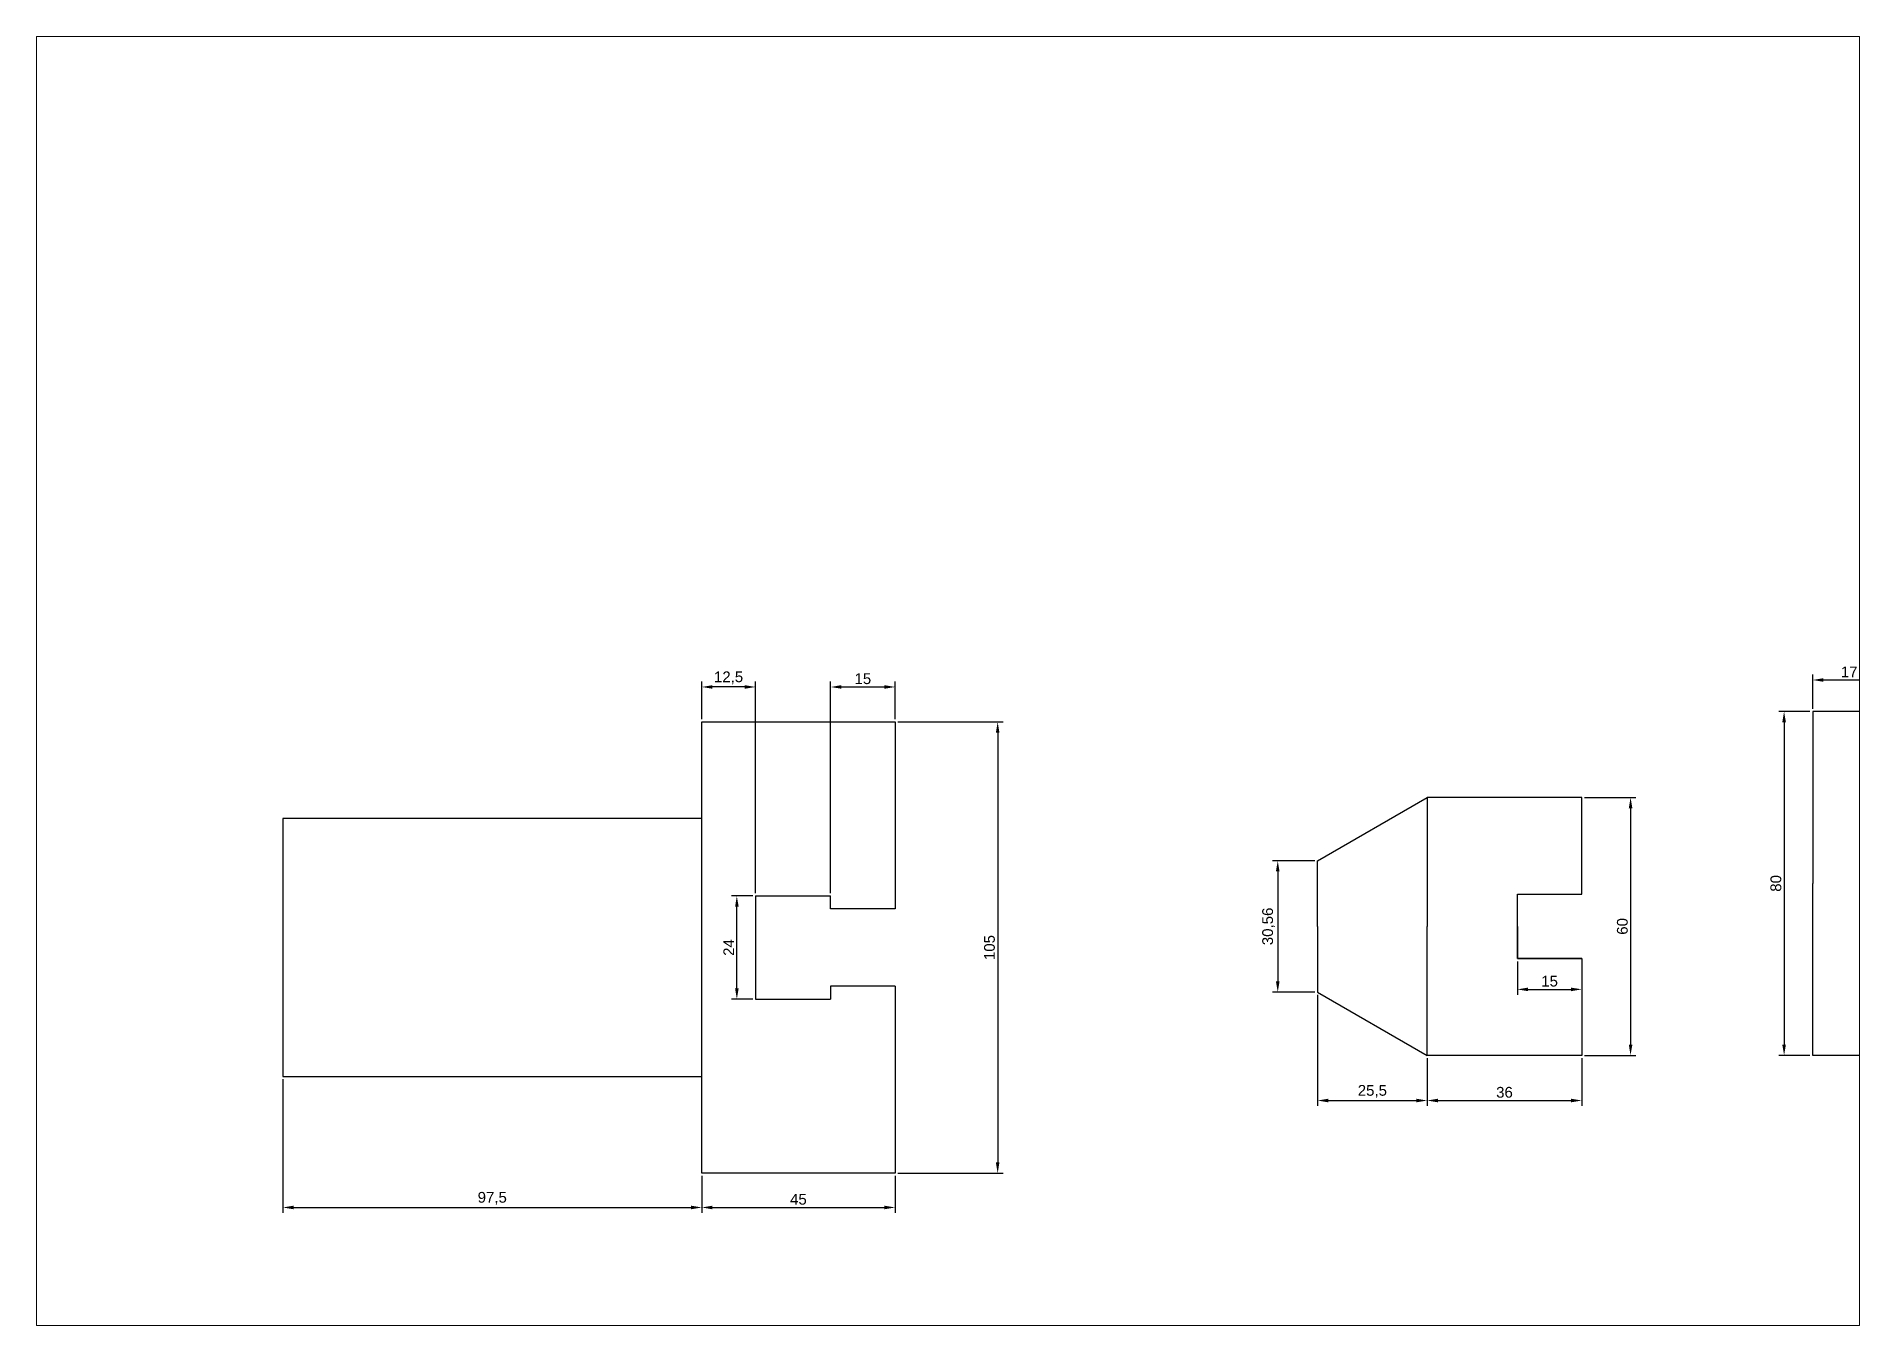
# Paper-space layout 'Presentación3' of a CAD drawing. Header units: millimetres. Extents: x 30 to 267, y 21 to 189.
# The model-space entities are those that its viewports show. They can reach past a viewport. Long polylines and large blocks are cut down to what shows.
import ezdxf

# ---------------------------------------------------------------- set-up
doc = ezdxf.new("R2010")
doc.units = ezdxf.units.MM
doc.layers.add('Cota', color=3, linetype='Continuous')
doc.layers.add('Figura', color=7, linetype='Continuous')
doc.styles.get("Standard").update_dxf_attribs({"font": 'arial.ttf'})
doc.dimstyles.new('ISO-25', dxfattribs={"dimtxt": 2.5, "dimasz": 2.5, "dimexe": 1.25, "dimexo": 0.625, "dimtad": 1, "dimtxsty": 'Standard', "dimcen": 2.5, "dimadec": 0, "dimazin": 0, "dimtfac": 1, "dimtmove": 0, "dimatfit": 3, "dimfxl": 1, "dimarcsym": 0})

# ---------------------------------------------------------------- blocks, each defined once
blk = doc.blocks.new('*D6')
at = {"layer": 'Cota', "color": 0, "lineweight": -2, "transparency": 16777216}
for p, q in [((198.31, 138.98), (222.81, 138.98)), ((221.56, 136.48), (221.56, 36.48)), ((198.31, 33.98), (222.81, 33.98))]:
    blk.add_line(p, q, dxfattribs=at)
at = {"layer": 'Cota', "color": 0, "transparency": 16777216}
for points in [[(221.14, 136.48), (221.97, 136.48), (221.56, 138.98)], [(221.14, 36.48), (221.97, 36.48), (221.56, 33.98)]]:
    blk.add_solid(points, dxfattribs=at)
at = {"layer": 'Defpoints', "color": 0, "transparency": 16777216}
for p in [(197.69, 138.98), (197.69, 33.98), (221.56, 33.98)]:
    blk.add_point(p, dxfattribs=at)
at = {"layer": 'Cota', "color": 0, "transparency": 16777216, "insert": (219.66, 86.48), "char_height": 2.5, "attachment_point": 5, "rotation": 90}
blk.add_mtext('105', dxfattribs=at)
blk = doc.blocks.new('*D7')
at = {"layer": 'Cota', "color": 0, "lineweight": -2, "transparency": 16777216}
for p, q in [((182.69, 99.11), (182.69, 148.35)), ((185.19, 147.1), (195.19, 147.1)), ((197.69, 139.61), (197.69, 148.35))]:
    blk.add_line(p, q, dxfattribs=at)
at = {"layer": 'Cota', "color": 0, "transparency": 16777216}
for points in [[(185.19, 147.52), (185.19, 146.69), (182.69, 147.1)], [(195.19, 147.52), (195.19, 146.69), (197.69, 147.1)]]:
    blk.add_solid(points, dxfattribs=at)
at = {"layer": 'Defpoints', "color": 0, "transparency": 16777216}
for p in [(197.69, 147.1), (197.69, 138.98), (182.69, 98.48)]:
    blk.add_point(p, dxfattribs=at)
at = {"layer": 'Cota', "color": 0, "transparency": 16777216, "insert": (190.19, 149.01), "char_height": 2.5, "attachment_point": 5}
blk.add_mtext('15', dxfattribs=at)
blk = doc.blocks.new('*D8')
at = {"layer": 'Cota', "color": 0, "lineweight": -2, "transparency": 16777216}
for p, q in [((152.69, 139.61), (152.69, 148.35)), ((162.69, 147.1), (155.19, 147.1)), ((165.19, 99.11), (165.19, 148.35))]:
    blk.add_line(p, q, dxfattribs=at)
at = {"layer": 'Cota', "color": 0, "transparency": 16777216}
for points in [[(155.19, 147.52), (155.19, 146.69), (152.69, 147.1)], [(162.69, 147.52), (162.69, 146.69), (165.19, 147.1)]]:
    blk.add_solid(points, dxfattribs=at)
at = {"layer": 'Defpoints', "color": 0, "transparency": 16777216}
for p in [(152.69, 147.1), (152.69, 138.98), (165.19, 98.48)]:
    blk.add_point(p, dxfattribs=at)
at = {"layer": 'Cota', "color": 0, "transparency": 16777216, "insert": (158.94, 149.23), "char_height": 2.5, "attachment_point": 5}
blk.add_mtext('12,5', dxfattribs=at)
blk = doc.blocks.new('*D9')
at = {"layer": 'Cota', "color": 0, "lineweight": -2, "transparency": 16777216}
for p, q in [((164.56, 98.48), (159.61, 98.48)), ((160.86, 76.98), (160.86, 95.98)), ((164.56, 74.48), (159.61, 74.48))]:
    blk.add_line(p, q, dxfattribs=at)
at = {"layer": 'Cota', "color": 0, "transparency": 16777216}
for points in [[(160.45, 95.98), (161.28, 95.98), (160.86, 98.48)], [(160.45, 76.98), (161.28, 76.98), (160.86, 74.48)]]:
    blk.add_solid(points, dxfattribs=at)
at = {"layer": 'Defpoints', "color": 0, "transparency": 16777216}
for p in [(160.86, 98.48), (165.19, 98.48), (165.19, 74.48)]:
    blk.add_point(p, dxfattribs=at)
at = {"layer": 'Cota', "color": 0, "transparency": 16777216, "insert": (158.98, 86.48), "char_height": 2.5, "attachment_point": 5, "rotation": 90}
blk.add_mtext('24', dxfattribs=at)
blk = doc.blocks.new('*D10')
at = {"layer": 'Cota', "color": 0, "lineweight": -2, "transparency": 16777216}
for p, q in [((152.69, 33.36), (152.69, 24.76)), ((197.69, 33.36), (197.69, 24.76)), ((155.19, 26.01), (195.19, 26.01))]:
    blk.add_line(p, q, dxfattribs=at)
at = {"layer": 'Cota', "color": 0, "transparency": 16777216}
for points in [[(155.19, 26.43), (155.19, 25.59), (152.69, 26.01)], [(195.19, 26.43), (195.19, 25.59), (197.69, 26.01)]]:
    blk.add_solid(points, dxfattribs=at)
at = {"layer": 'Defpoints', "color": 0, "transparency": 16777216}
for p in [(152.69, 33.98), (197.69, 33.98), (197.69, 26.01)]:
    blk.add_point(p, dxfattribs=at)
at = {"layer": 'Cota', "color": 0, "transparency": 16777216, "insert": (175.19, 27.91), "char_height": 2.5, "attachment_point": 5}
blk.add_mtext('45', dxfattribs=at)
blk = doc.blocks.new('*D11')
at = {"layer": 'Cota', "color": 0, "lineweight": -2, "transparency": 16777216}
for p, q in [((55.19, 55.86), (55.19, 24.76)), ((152.69, 33.36), (152.69, 24.76)), ((57.69, 26.01), (150.19, 26.01))]:
    blk.add_line(p, q, dxfattribs=at)
at = {"layer": 'Cota', "color": 0, "transparency": 16777216}
for points in [[(57.69, 26.43), (57.69, 25.59), (55.19, 26.01)], [(150.19, 26.43), (150.19, 25.59), (152.69, 26.01)]]:
    blk.add_solid(points, dxfattribs=at)
at = {"layer": 'Defpoints', "color": 0, "transparency": 16777216}
for p in [(55.19, 56.48), (152.69, 33.98), (152.69, 26.01)]:
    blk.add_point(p, dxfattribs=at)
at = {"layer": 'Cota', "color": 0, "transparency": 16777216, "insert": (103.94, 28.14), "char_height": 2.5, "attachment_point": 5}
blk.add_mtext('97,5', dxfattribs=at)
blk = doc.blocks.new('*D12')
at = {"layer": 'Cota', "color": 0, "lineweight": -2, "transparency": 16777216}
for p, q in [((358.14, 121.4), (370.1, 121.4)), ((368.85, 118.9), (368.85, 63.9)), ((358.14, 61.4), (370.1, 61.4))]:
    blk.add_line(p, q, dxfattribs=at)
at = {"layer": 'Cota', "color": 0, "transparency": 16777216}
for points in [[(368.44, 118.9), (369.27, 118.9), (368.85, 121.4)], [(368.44, 63.9), (369.27, 63.9), (368.85, 61.4)]]:
    blk.add_solid(points, dxfattribs=at)
at = {"layer": 'Defpoints', "color": 0, "transparency": 16777216}
for p in [(357.51, 121.4), (357.51, 61.4), (368.85, 61.4)]:
    blk.add_point(p, dxfattribs=at)
at = {"layer": 'Cota', "color": 0, "transparency": 16777216, "insert": (366.95, 91.4), "char_height": 2.5, "attachment_point": 5, "rotation": 90}
blk.add_mtext('60', dxfattribs=at)
blk = doc.blocks.new('*D13')
at = {"layer": 'Cota', "color": 0, "lineweight": -2, "transparency": 16777216}
for p, q in [((342.51, 83.27), (342.51, 75.5)), ((357.51, 83.27), (357.51, 75.5)), ((345.01, 76.75), (355.01, 76.75))]:
    blk.add_line(p, q, dxfattribs=at)
at = {"layer": 'Cota', "color": 0, "transparency": 16777216}
for points in [[(345.01, 77.16), (345.01, 76.33), (342.51, 76.75)], [(355.01, 77.16), (355.01, 76.33), (357.51, 76.75)]]:
    blk.add_solid(points, dxfattribs=at)
at = {"layer": 'Defpoints', "color": 0, "transparency": 16777216}
for p in [(342.51, 83.9), (357.51, 83.9), (357.51, 76.75)]:
    blk.add_point(p, dxfattribs=at)
at = {"layer": 'Cota', "color": 0, "transparency": 16777216, "insert": (350.01, 78.65), "char_height": 2.5, "attachment_point": 5}
blk.add_mtext('15', dxfattribs=at)
blk = doc.blocks.new('*D14')
at = {"layer": 'Cota', "color": 0, "lineweight": -2, "transparency": 16777216}
for p, q in [((321.51, 60.77), (321.51, 49.64)), ((357.51, 60.77), (357.51, 49.64)), ((324.01, 50.89), (355.01, 50.89))]:
    blk.add_line(p, q, dxfattribs=at)
at = {"layer": 'Cota', "color": 0, "transparency": 16777216}
for points in [[(324.01, 51.31), (324.01, 50.47), (321.51, 50.89)], [(355.01, 51.31), (355.01, 50.47), (357.51, 50.89)]]:
    blk.add_solid(points, dxfattribs=at)
at = {"layer": 'Defpoints', "color": 0, "transparency": 16777216}
for p in [(321.51, 61.4), (357.51, 61.4), (357.51, 50.89)]:
    blk.add_point(p, dxfattribs=at)
at = {"layer": 'Cota', "color": 0, "transparency": 16777216, "insert": (339.51, 52.79), "char_height": 2.5, "attachment_point": 5}
blk.add_mtext('36', dxfattribs=at)
blk = doc.blocks.new('*D15')
at = {"layer": 'Cota', "color": 0, "lineweight": -2, "transparency": 16777216}
for p, q in [((296.01, 75.49), (296.01, 49.64)), ((321.51, 60.77), (321.51, 49.64)), ((298.51, 50.89), (319.01, 50.89))]:
    blk.add_line(p, q, dxfattribs=at)
at = {"layer": 'Cota', "color": 0, "transparency": 16777216}
for points in [[(298.51, 51.31), (298.51, 50.47), (296.01, 50.89)], [(319.01, 51.31), (319.01, 50.47), (321.51, 50.89)]]:
    blk.add_solid(points, dxfattribs=at)
at = {"layer": 'Defpoints', "color": 0, "transparency": 16777216}
for p in [(296.01, 76.12), (321.51, 61.4), (321.51, 50.89)]:
    blk.add_point(p, dxfattribs=at)
at = {"layer": 'Cota', "color": 0, "transparency": 16777216, "insert": (308.76, 53.02), "char_height": 2.5, "attachment_point": 5}
blk.add_mtext('25,5', dxfattribs=at)
blk = doc.blocks.new('*D16')
at = {"layer": 'Cota', "color": 0, "lineweight": -2, "transparency": 16777216}
for p, q in [((295.39, 106.68), (285.49, 106.68)), ((286.74, 104.18), (286.74, 78.62)), ((295.39, 76.12), (285.49, 76.12))]:
    blk.add_line(p, q, dxfattribs=at)
at = {"layer": 'Cota', "color": 0, "transparency": 16777216}
for points in [[(286.32, 104.18), (287.16, 104.18), (286.74, 106.68)], [(286.32, 78.62), (287.16, 78.62), (286.74, 76.12)]]:
    blk.add_solid(points, dxfattribs=at)
at = {"layer": 'Defpoints', "color": 0, "transparency": 16777216}
for p in [(296.01, 106.68), (286.74, 76.12), (296.01, 76.12)]:
    blk.add_point(p, dxfattribs=at)
at = {"layer": 'Cota', "color": 0, "transparency": 16777216, "insert": (284.61, 91.4), "char_height": 2.5, "attachment_point": 5, "rotation": 90}
blk.add_mtext('30,56', dxfattribs=at)
blk = doc.blocks.new('*D20')
at = {"layer": 'Cota', "color": 0, "lineweight": -2, "transparency": 16777216}
for p, q in [((411.23, 142.02), (411.23, 149.98)), ((413.73, 148.73), (425.73, 148.73)), ((428.23, 142.02), (428.23, 149.98))]:
    blk.add_line(p, q, dxfattribs=at)
at = {"layer": 'Cota', "color": 0, "transparency": 16777216}
for points in [[(413.73, 149.14), (413.73, 148.31), (411.23, 148.73)], [(425.73, 149.14), (425.73, 148.31), (428.23, 148.73)]]:
    blk.add_solid(points, dxfattribs=at)
at = {"layer": 'Defpoints', "color": 0, "transparency": 16777216}
for p in [(428.23, 148.73), (411.23, 141.4), (428.23, 141.4)]:
    blk.add_point(p, dxfattribs=at)
at = {"layer": 'Cota', "color": 0, "transparency": 16777216, "insert": (419.73, 150.61), "char_height": 2.5, "attachment_point": 5}
blk.add_mtext('17', dxfattribs=at)
blk = doc.blocks.new('*D21')
at = {"layer": 'Cota', "color": 0, "lineweight": -2, "transparency": 16777216}
for p, q in [((410.6, 141.4), (403.33, 141.4)), ((404.58, 138.9), (404.58, 63.9)), ((410.6, 61.4), (403.33, 61.4))]:
    blk.add_line(p, q, dxfattribs=at)
at = {"layer": 'Cota', "color": 0, "transparency": 16777216}
for points in [[(404.16, 138.9), (405, 138.9), (404.58, 141.4)], [(404.16, 63.9), (405, 63.9), (404.58, 61.4)]]:
    blk.add_solid(points, dxfattribs=at)
at = {"layer": 'Defpoints', "color": 0, "transparency": 16777216}
for p in [(411.23, 141.4), (404.58, 61.4), (411.23, 61.4)]:
    blk.add_point(p, dxfattribs=at)
at = {"layer": 'Cota', "color": 0, "transparency": 16777216, "insert": (402.68, 101.4), "char_height": 2.5, "attachment_point": 5, "rotation": 90}
blk.add_mtext('80', dxfattribs=at)

msp = doc.modelspace()

# ---------------------------------------------------------------- linework, layer by layer
for p, q in [((152.686, 138.982), (197.686, 138.982)), ((152.686, 33.982), (152.686, 138.982)), ((197.686, 138.982), (197.686, 95.482)), ((152.686, 116.482), (55.186, 116.482)), ((55.186, 116.482), (55.186, 56.482)), ((152.686, 56.482), (152.686, 116.482)), ((165.186, 98.482), (165.186, 74.482)), ((165.186, 98.482), (182.686, 98.482)), ((182.686, 95.482), (182.686, 98.482)), ((197.686, 95.482), (182.686, 95.482)), ((197.686, 77.482), (182.686, 77.482)), ((182.686, 77.482), (182.686, 74.482)), ((197.686, 77.482), (197.686, 33.982)), ((165.186, 74.482), (182.686, 74.482)), ((55.186, 56.482), (152.686, 56.482)), ((197.686, 33.982), (152.686, 33.982))]:
    msp.add_line(p, q)
at = {"layer": 'Figura'}
for p, q in [((296.012, 106.678), (321.512, 121.398)), ((357.512, 121.398), (321.512, 121.398)), ((321.512, 121.398), (321.512, 91.398)), ((357.512, 98.898), (357.512, 121.398)), ((296.012, 91.398), (296.012, 106.678)), ((296.012, 91.398), (296.012, 76.118)), ((321.512, 61.398), (321.512, 91.398)), ((342.512, 91.398), (342.512, 83.898)), ((342.512, 83.898), (357.512, 83.898)), ((357.512, 83.898), (357.512, 61.398)), ((296.012, 76.118), (321.512, 61.398)), ((357.512, 61.398), (321.512, 61.398))]:
    msp.add_line(p, q, dxfattribs=at)
for points in [[(428.229, 101.398), (428.229, 141.398), (411.229, 141.398), (411.229, 101.398)], [(357.512, 83.898), (342.512, 83.898), (342.512, 98.898), (357.512, 98.898)], [(428.229, 101.398), (428.229, 61.398), (411.229, 61.398), (411.229, 101.398)]]:
    msp.add_lwpolyline(points, dxfattribs=at)

# ---------------------------------------------------------------- dimensions: what is measured, and where the dimension line sits
at = {"layer": 'Cota'}
for base, p1, p2, picture, middle in [((152.686, 147.105), (165.186, 98.482), (152.686, 138.982), '*D8', (158.936, 149.232)), ((197.686, 147.105), (182.686, 98.482), (197.686, 138.982), '*D7', (190.186, 149.006)), ((428.229, 148.728), (411.229, 141.398), (428.229, 141.398), '*D20', (419.729, 150.608)), ((357.512, 76.747), (342.512, 83.898), (357.512, 83.898), '*D13', (350.012, 78.649)), ((321.512, 50.891), (296.012, 76.118), (321.512, 61.398), '*D15', (308.762, 53.018)), ((357.512, 50.891), (321.512, 61.398), (357.512, 61.398), '*D14', (339.512, 52.793)), ((152.686, 26.009), (55.186, 56.482), (152.686, 33.982), '*D11', (103.936, 28.137)), ((197.686, 26.009), (152.686, 33.982), (197.686, 33.982), '*D10', (175.186, 27.906))]:
    dim = msp.add_linear_dim(base=base, p1=p1, p2=p2, dimstyle='ISO-25', dxfattribs=at)
    dim.commit()
    dim.dimension.update_dxf_attribs({"geometry": picture, "text_midpoint": middle})
for base, p1, p2, picture, middle in [((404.579, 61.398), (411.229, 141.398), (411.229, 61.398), '*D21', (402.677, 101.398)), ((221.558, 33.982), (197.686, 138.982), (197.686, 33.982), '*D6', (219.656, 86.482)), ((368.854, 61.398), (357.512, 121.398), (357.512, 61.398), '*D12', (366.953, 91.398)), ((286.741, 76.118), (296.012, 106.678), (296.012, 76.118), '*D16', (284.614, 91.398)), ((160.865, 98.482), (165.186, 74.482), (165.186, 98.482), '*D9', (158.985, 86.482))]:
    dim = msp.add_linear_dim(base=base, p1=p1, p2=p2, angle=90, dimstyle='ISO-25', dxfattribs=at)
    dim.commit()
    dim.dimension.update_dxf_attribs({"geometry": picture, "text_midpoint": middle})

psp = doc.layouts.new('Presentación3')

# ---------------------------------------------------------------- viewports
at = {"layer": '0'}
psp.add_viewport(center=(148.5, 104.97), size=(237.6, 167.9448), view_center_point=(210, 148.5), view_height=299.89286, dxfattribs=at)

doc.saveas('drawing.dxf')
